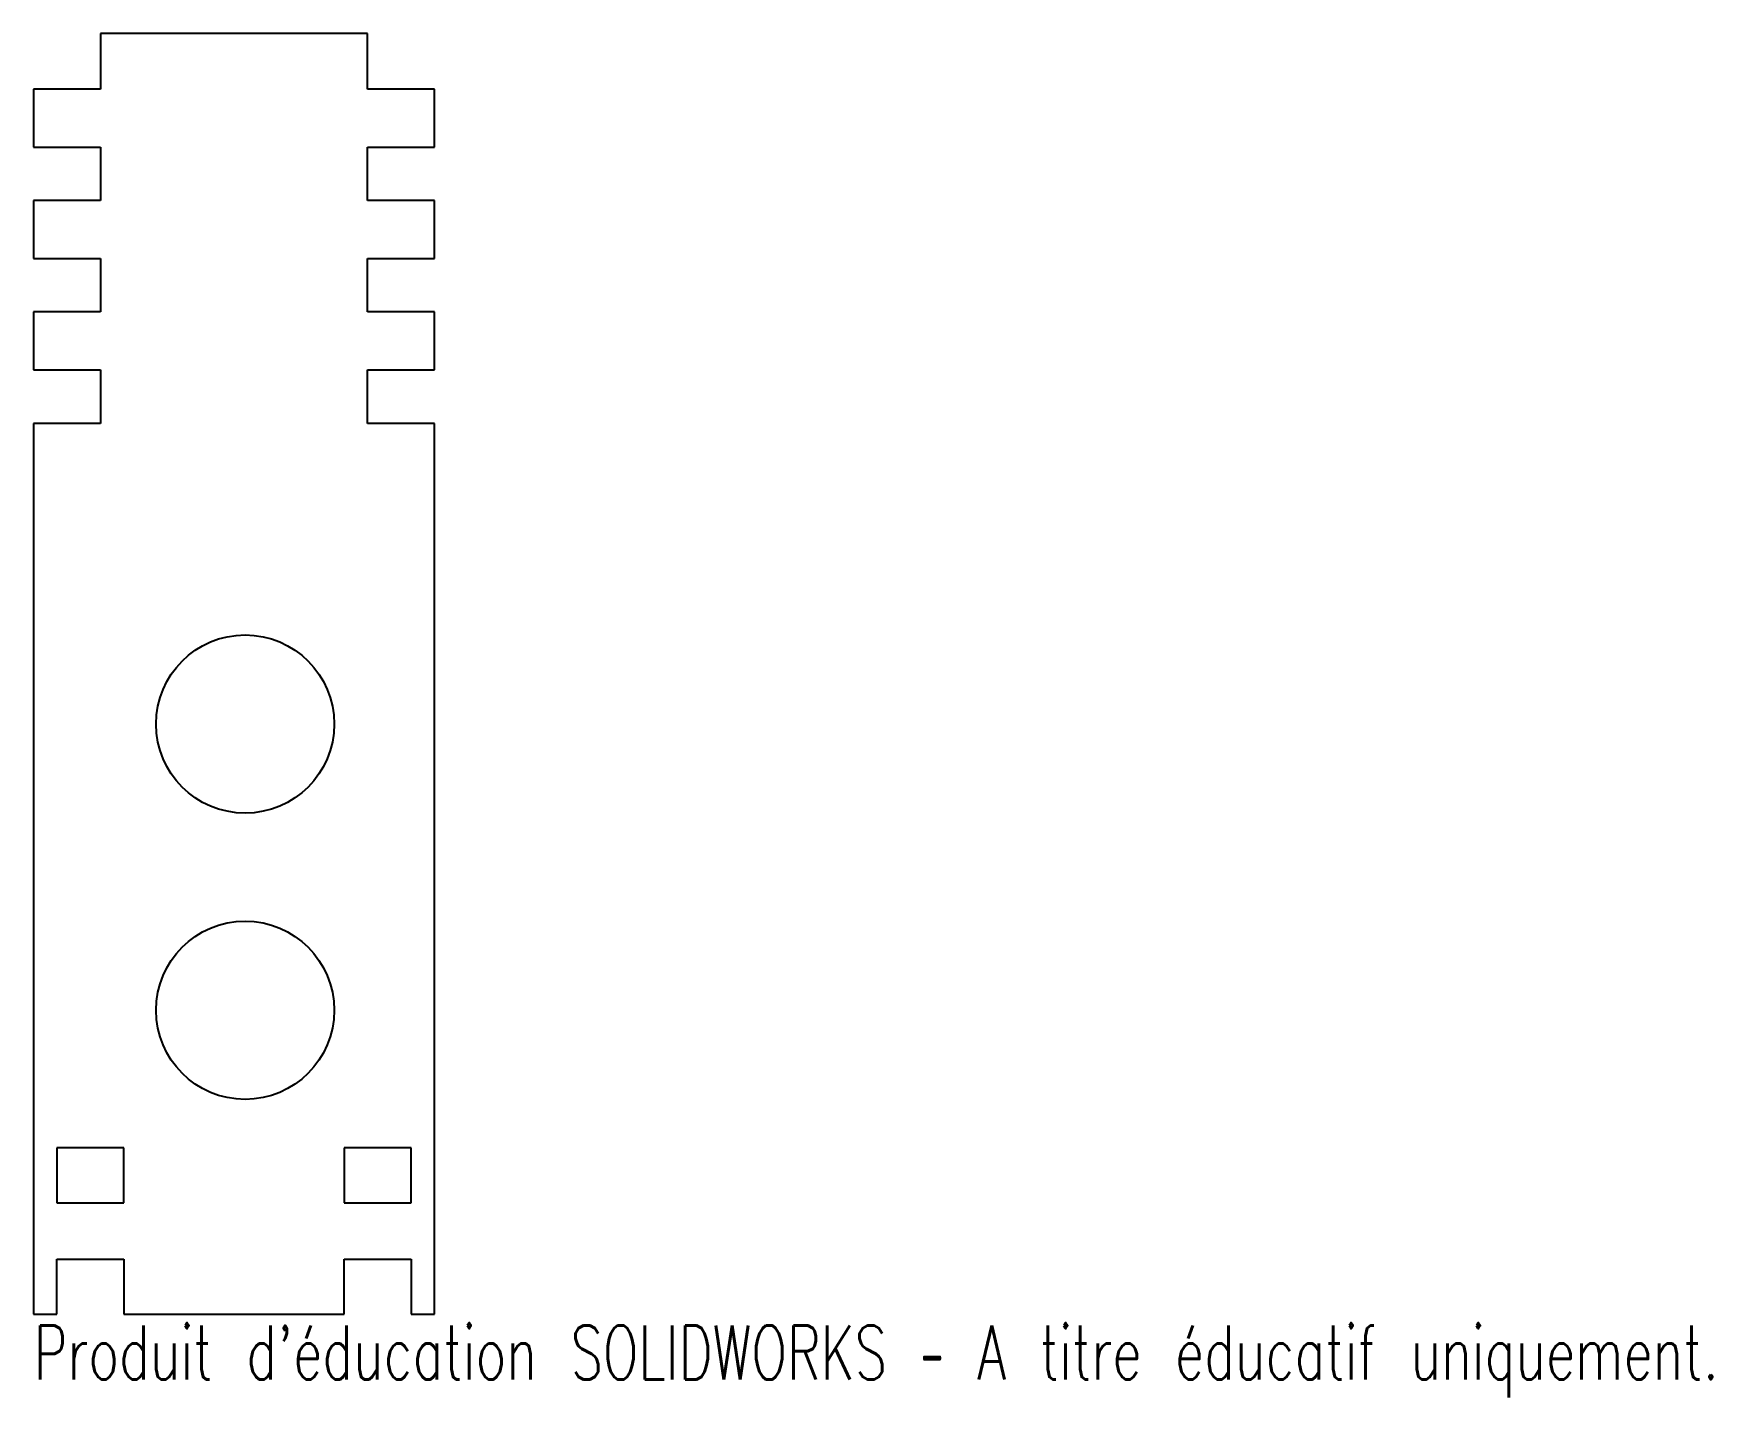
# Model space of a CAD drawing. Header units: millimetres. Extents: x -18 to 133, y -122 to 0.
import ezdxf

# ---------------------------------------------------------------- set-up
doc = ezdxf.new("R2010")
doc.units = ezdxf.units.MM
doc.styles.add('SLDTEXTSTYLE0', font='TXT', dxfattribs={"width": 0.7, "bigfont": 'bigfont'})

msp = doc.modelspace()

# ---------------------------------------------------------------- linework, layer by layer
at = {"color": 7, "linetype": 'Continuous', "lineweight": 25}
for p, q in [((12, 0), (-12, 0)), ((-12, 0), (-12, -5)), ((12, -5), (12, 0)), ((-12, -5), (-18, -5)), ((-18, -5), (-18, -10.2)), ((18, -5), (12, -5)), ((18, -10.2), (18, -5)), ((-18, -10.2), (-12, -10.2)), ((-12, -10.2), (-12, -15)), ((12, -15), (12, -10.2)), ((12, -10.2), (18, -10.2)), ((-12, -15), (-18, -15)), ((-18, -15), (-18, -20.2)), ((18, -15), (12, -15)), ((18, -20.2), (18, -15)), ((-18, -20.2), (-12, -20.2)), ((-12, -20.2), (-12, -25)), ((12, -25), (12, -20.2)), ((12, -20.2), (18, -20.2)), ((-12, -25), (-18, -25)), ((-18, -25), (-18, -30.2)), ((18, -25), (12, -25)), ((18, -30.2), (18, -25)), ((-18, -30.2), (-12, -30.2)), ((-12, -30.2), (-12, -35)), ((12, -35), (12, -30.2)), ((12, -30.2), (18, -30.2)), ((-12, -35), (-18, -35)), ((-18, -35), (-18, -115)), ((18, -35), (12, -35)), ((18, -115), (18, -35)), ((-15.9, -100.05), (-15.9, -105)), ((-9.9, -100.05), (-15.9, -100.05)), ((-9.9, -105), (-9.9, -100.05)), ((15.9, -100.05), (9.9, -100.05)), ((9.9, -100.05), (9.9, -105)), ((15.9, -105), (15.9, -100.05)), ((-15.9, -105), (-9.9, -105)), ((9.9, -105), (15.9, -105)), ((-15.9, -115), (-15.9, -110.05)), ((-15.9, -110.05), (-9.9, -110.05)), ((-9.9, -110.05), (-9.9, -115)), ((9.9, -115), (9.9, -110.05)), ((9.9, -110.05), (15.9, -110.05)), ((15.9, -110.05), (15.9, -115)), ((-18, -115), (-15.9, -115)), ((-9.9, -115), (9.9, -115)), ((15.9, -115), (18, -115))]:
    msp.add_line(p, q, dxfattribs=at)
for centre in [(1, -62), (1, -87.7)]:
    msp.add_circle(centre, 8, dxfattribs=at)

# ---------------------------------------------------------------- texts
at = {"color": 7, "linetype": 'Continuous', "insert": (-18, -116.02), "char_height": 4.8336, "attachment_point": 1, "style": 'SLDTEXTSTYLE0'}
msp.add_mtext("Produit d'éducation SOLIDWORKS – A titre éducatif uniquement.", dxfattribs=at)

doc.saveas('drawing.dxf')
